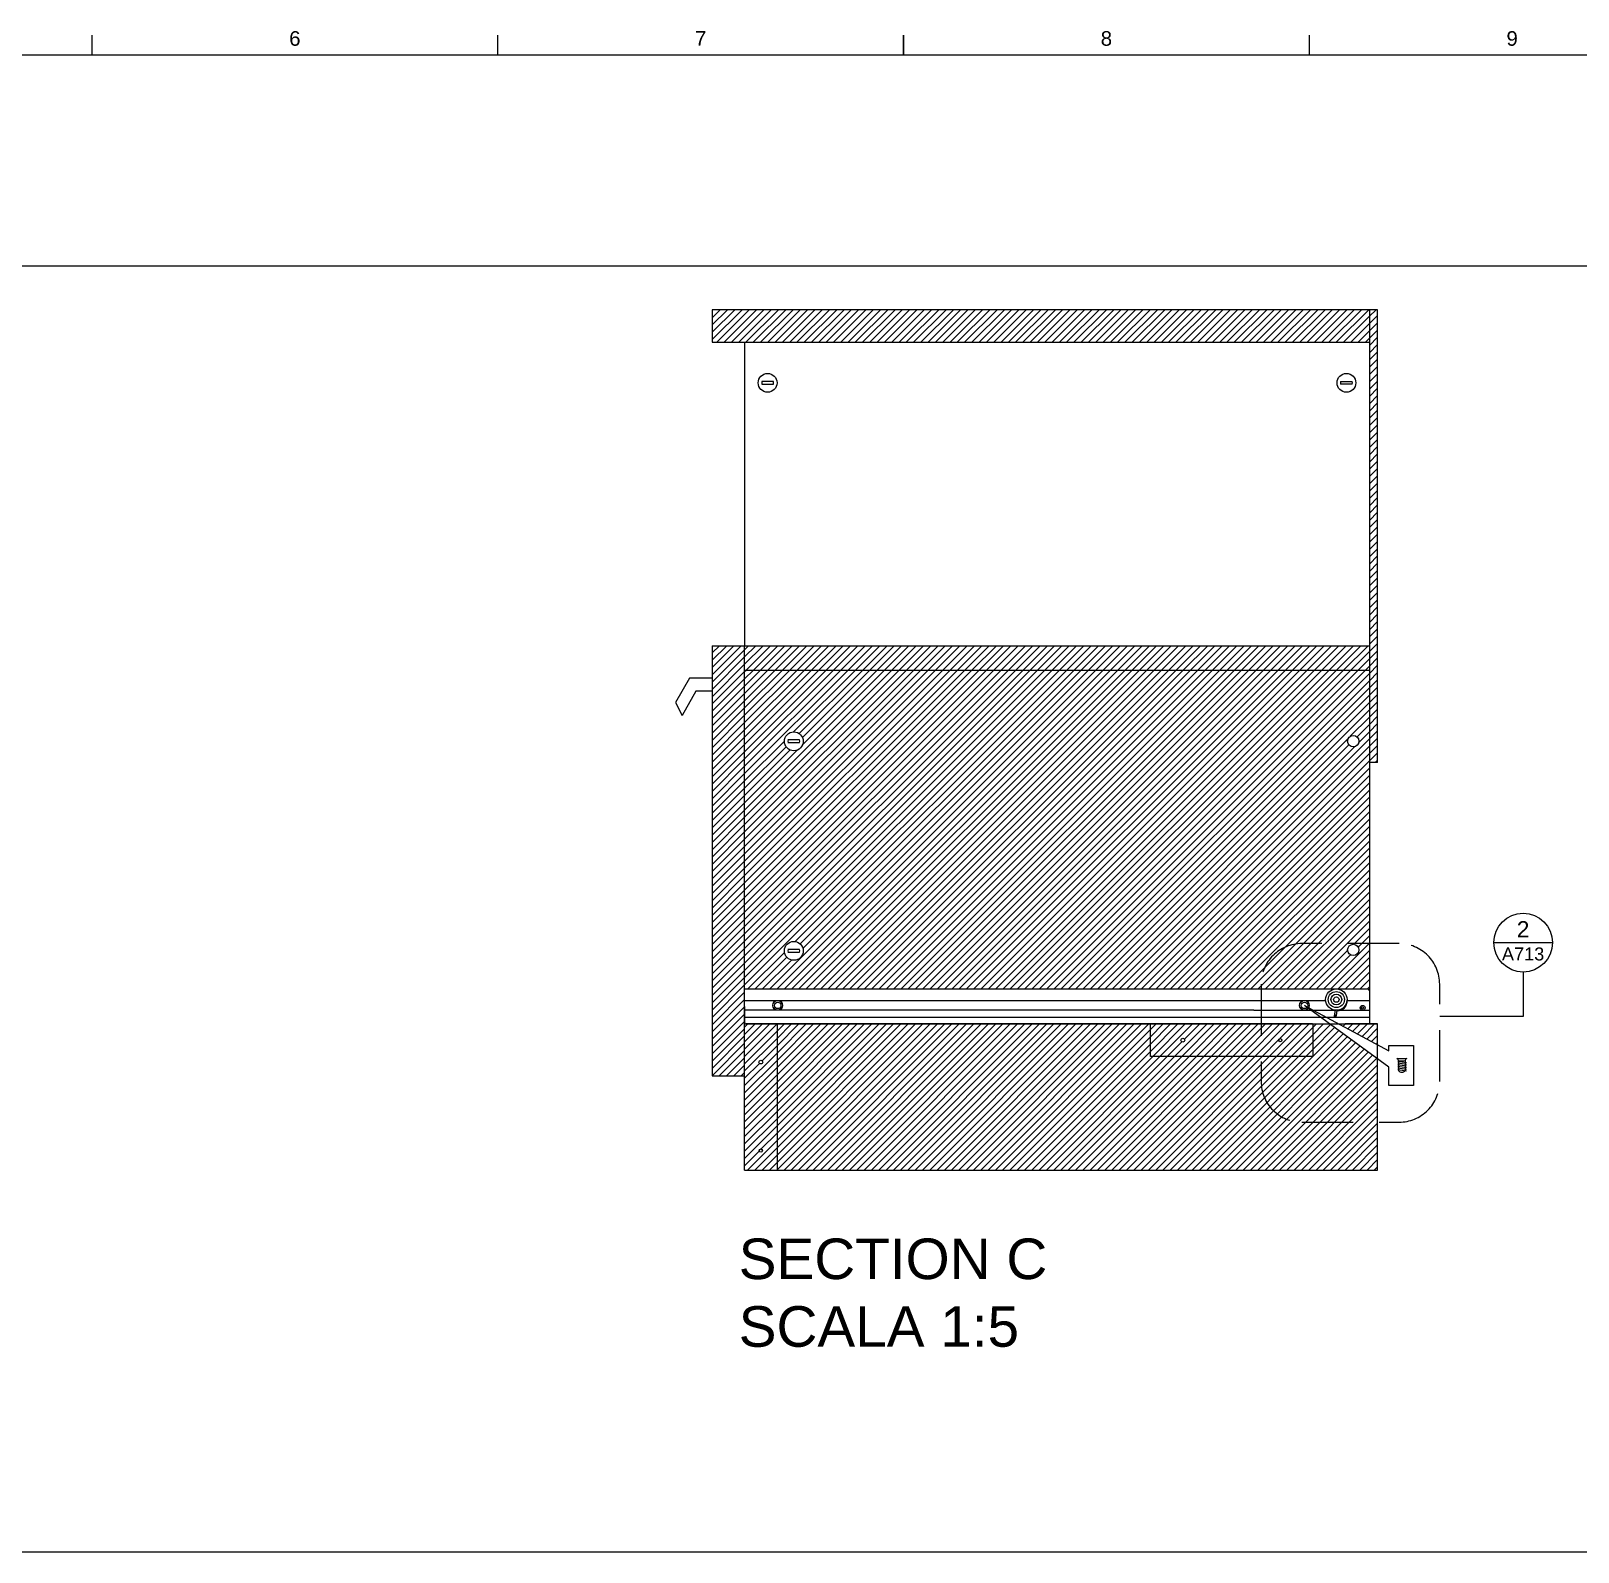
# Paper-space layout 'A713' of a CAD drawing. Header units: centimetres, sheet in millimetres. Extents: x 14 to 579, y 3 to 407.
# Drawn here: x 264.7 to 455.4, y 220 to 407.4 of the extents above; entities that cross this region are included whole.
import ezdxf
from ezdxf.enums import TextEntityAlignment as Align

# ---------------------------------------------------------------- set-up
doc = ezdxf.new("R2010")
doc.units = ezdxf.units.CM
doc.linetypes.add('DASHED', pattern=[19.05, 12.7, -6.35])
for name, color, linetype, lineweight in [('A-ANNO-SYMB', 3, 'Continuous', 18), ('A-ELEV-MBE', 8, 'Continuous', 9), ('A-SECT-MCUT1', 7, 'Continuous', 13), ('G-ANNO-TEXT', 3, 'Continuous', 18), ('G-ANNO-TTLB', 3, 'Continuous', 18)]:
    doc.layers.add(name, color=color, linetype=linetype, lineweight=lineweight)
doc.layers.add('G-ANNO-NPLT', color=2, linetype='Continuous', lineweight=18, plot=False)
doc.styles.add('ARIAL', font='arial.ttf')
doc.styles.get("Standard").update_dxf_attribs({"font": ''})
doc.styles.get('Standard').set_extended_font_data('@Microsoft YaHei')
pattern_1 = [(45, (33.5019, 692.8954), (-0.4490128, 0.4490128), [])]
pattern_2 = [(45, (-213.57305, 517.48616), (-0.4490128, 0.4490128), [])]

# ---------------------------------------------------------------- blocks, each defined once
blk = doc.blocks.new('666666')
at = {"layer": 'A-SECT-MCUT1'}
for p, q in [((1595.94, -2028.24), (1595.94, -2017.44)), ((1595.94, -2017.44), (1944.94, -2017.44)), ((1944.94, -2017.44), (1979.94, -2017.44)), ((1980.94, -2018.44), (1980.94, -2039.04)), ((1595.91, -2024.64), (1931.72, -2024.64)), ((1595.94, -2028.24), (1595.94, -2038.45)), ((1931.76, -2024.64), (1953.95, -2024.64)), ((1967.15, -2024.64), (1980.94, -2024.64)), ((1909.75, -2030.64), (1595.94, -2030.64)), ((1595.94, -2034.84), (1924.83, -2034.84)), ((1945.94, -2039.04), (1596.94, -2039.04)), ((1909.75, -2030.64), (1925.86, -2030.64)), ((1924.83, -2034.84), (1931.01, -2034.84)), ((1925.86, -2030.64), (1930.91, -2030.64)), ((1930.91, -2030.64), (1959.83, -2030.61)), ((1931.01, -2034.84), (1945.94, -2034.84)), ((1945.94, -2034.84), (1959.53, -2034.84)), ((1945.94, -2039.04), (1980.94, -2039.04)), ((1959.83, -2030.61), (1959.19, -2034.08)), ((1960.93, -2030.8), (1960.38, -2034.02)), ((1960.87, -2030.64), (1960.41, -2033.35)), ((1960.62, -2034.84), (1980.94, -2034.84)), ((1962.81, -2030.64), (1980.94, -2030.64))]:
    blk.add_line(p, q, dxfattribs=at)
for centre, radius in [((1960.53, -2024.04), 6.61), ((1960.53, -2024.04), 4.96), ((1960.53, -2024.04), 3.3), ((1616.36, -2027.64), 3), ((1616.36, -2027.64), 2), ((1940.88, -2027.64), 3), ((1940.88, -2027.64), 2), ((1960.53, -2024.04), 1.65), ((1976.73, -2029.14), 1.5), ((1976.73, -2029.14), 0.6)]:
    blk.add_circle(centre, radius, dxfattribs=at)
for centre, radius, start, end in [((1979.89, -2018.49), 1.06, 3.0023, 86.9977), ((1961.39, -2025.04), 5.78, 265.46876, 6.11471), ((1961.3, -2024.77), 5.84, 269.35049, 3.41794), ((1596.82, -2038.09), 0.948, 201.83548, 277.26214), ((1959.79, -2034.26), 0.633, 163.34927, 256.23032), ((1959.86, -2033.36), 0.552, 186.39985, 265.01004), ((1959.5, -2034.01), 0.875, 279.03997, 359.24486), ((1959.75, -2033.24), 0.67, 275.17606, 350.21731)]:
    blk.add_arc(centre, radius, start, end, dxfattribs=at)
blk = doc.blocks.new('DETAGLI')
at = {"layer": 'A-ANNO-SYMB', "linetype": 'Continuous'}
blk.add_line((486.66, 356.17), (504.76, 356.17), dxfattribs=at)
blk.add_circle((495.71, 356.17), 9.05, dxfattribs=at)
for tag, p in [('TAVOLA', (495.71, 362.76)), ('SEZIONE', (495.71, 354.67))]:
    blk.add_attdef(tag, text='', height=5, dxfattribs=at).set_placement(p, align=Align.TOP_CENTER)

psp = doc.layouts.new('A713')

# ---------------------------------------------------------------- hatches: boundary and pattern name
at = {"layer": 'A-ELEV-MBE'}
h = psp.add_hatch(dxfattribs=at)
h.set_pattern_fill('ANSI31', color=256, scale=0.2)
h.set_pattern_definition(pattern_2)
h.paths.add_polyline_path([(429.69, 373.09), (348.69, 373.09), (348.69, 369.09), (429.69, 369.09)])
h = psp.add_hatch(dxfattribs=at)
h.set_pattern_fill('ANSI31', color=256, scale=0.2)
h.set_pattern_definition(pattern_2)
h.paths.add_polyline_path([(430.69, 373.09), (429.69, 373.09), (429.69, 317.29), (430.69, 317.29)])
h = psp.add_hatch(dxfattribs=at)
h.set_pattern_fill('ANSI31', color=256, scale=0.2)
h.set_pattern_definition(pattern_2)
h.paths.add_polyline_path([(352.69, 331.69), (348.69, 331.69), (348.69, 327.69), (348.69, 278.69), (352.69, 278.69)])
h = psp.add_hatch(dxfattribs=at)
h.set_pattern_fill('ANSI31', color=256, scale=0.2)
h.set_pattern_definition(pattern_2)
h.paths.add_polyline_path([(429.69, 331.69), (352.69, 331.69), (352.69, 328.69), (429.69, 328.69)])
h = psp.add_hatch(dxfattribs=at)
h.set_pattern_fill('ANSI31', color=256, scale=0.2)
h.set_pattern_definition(pattern_2)
h.paths.add_polyline_path([(429.69, 328.69), (352.69, 328.69), (352.69, 289.41), (422.49, 289.41), (429.47, 289.41, -0.414214), (429.69, 289.21)])
h.paths.add_polyline_path([(357.59, 319.91, -1), (359.91, 319.91, -1)], flags=16)
h.paths.add_polyline_path([(359.47, 319.76), (358.03, 319.76, -0.090986), (358.03, 320.08), (359.47, 320.08, -0.096555)], flags=0)
h.paths.add_polyline_path([(359.91, 294.09, -1), (357.59, 294.09, -1)], flags=16)
h.paths.add_polyline_path([(359.47, 294.25, -0.096555), (359.47, 293.93), (358.03, 293.93, -0.090986), (358.03, 294.25)], flags=0)
h.paths.add_polyline_path([(426.99, 319.93, -1), (428.39, 319.93, -1)], flags=16)
h.paths.add_polyline_path([(428.39, 294.21, -1), (426.99, 294.21, -1)], flags=16)
h = psp.add_hatch(dxfattribs=at)
h.set_pattern_fill('ANSI31', color=256, scale=0.2)
h.set_pattern_definition(pattern_1)
h.paths.add_polyline_path([(356.69, 285.09), (352.69, 285.09), (352.69, 267.09), (356.69, 267.09)])
h.paths.add_polyline_path([(354.46, 280.39, -1), (354.92, 280.39, -1)], flags=16)
h.paths.add_polyline_path([(354.89, 269.49, -1), (354.49, 269.49, -1)], flags=16)
h = psp.add_hatch(dxfattribs=at)
h.set_pattern_fill('ANSI31', color=256, scale=0.2)
h.set_pattern_definition(pattern_1)
h.paths.add_polyline_path([(430.69, 280.76), (424.79, 285.09), (422.69, 285.09), (422.69, 281.09), (402.69, 281.09), (402.69, 285.09), (356.69, 285.09), (356.69, 267.09), (430.69, 267.09)])
h = psp.add_hatch(dxfattribs=at)
h.set_pattern_fill('ANSI31', color=256, scale=0.2)
h.set_pattern_definition(pattern_1)
h.paths.add_polyline_path([(422.69, 285.09), (402.69, 285.09), (402.69, 281.09), (422.69, 281.09)])
h.paths.add_polyline_path([(406.46, 283.09, -1), (406.92, 283.09, -1)], flags=16)
h.paths.add_polyline_path([(418.89, 283.09, -1), (418.49, 283.09, -1)], flags=16)
h = psp.add_hatch(dxfattribs=at)
h.set_pattern_fill('ANSI31', color=256, scale=0.2)
h.set_pattern_definition(pattern_1)
h.paths.add_polyline_path([(430.69, 285.09), (426.69, 285.09), (425.91, 285.09), (430.69, 282.52)], flags=17)

# ---------------------------------------------------------------- linework, layer by layer
at = {"layer": 'A-ANNO-SYMB'}
for p, q in [((448.62, 291.49), (448.62, 285.99)), ((448.62, 285.99), (438.34, 285.99))]:
    psp.add_line(p, q, dxfattribs=at)
at = {"layer": 'A-ANNO-SYMB', "linetype": 'DASHED', "ltscale": 0.5}
psp.add_lwpolyline([(421.34, 272.99), (433.34, 272.99, 0.414214), (438.34, 277.99), (438.34, 289.99, 0.414214), (433.34, 294.99), (421.34, 294.99, 0.414214), (416.34, 289.99), (416.34, 277.99, 0.414214)], format="xyb", close=True, dxfattribs=at)
at = {"layer": 'A-ELEV-MBE'}
for p, q in [((430.69, 373.09), (348.69, 373.09)), ((348.69, 373.09), (348.69, 369.09)), ((429.69, 373.09), (429.69, 285.09)), ((430.69, 317.29), (430.69, 373.09)), ((348.69, 369.09), (429.69, 369.09)), ((352.69, 369.09), (352.69, 331.69)), ((348.69, 331.69), (348.69, 278.69)), ((348.69, 331.69), (348.69, 327.69)), ((348.69, 331.69), (429.69, 331.69)), ((352.69, 267.09), (352.69, 331.69)), ((352.69, 328.69), (429.69, 328.69)), ((345.89, 327.69), (344.16, 324.69)), ((346.69, 326.09), (344.98, 323.09)), ((348.69, 327.69), (345.89, 327.69)), ((348.69, 326.09), (346.69, 326.09)), ((344.16, 324.69), (344.98, 323.09)), ((430.69, 317.29), (429.69, 317.29)), ((352.69, 285.09), (430.69, 285.09)), ((356.69, 285.09), (356.69, 267.09)), ((402.69, 281.09), (402.69, 285.09)), ((422.69, 285.09), (422.69, 281.09)), ((430.69, 285.09), (426.69, 285.09)), ((430.69, 267.09), (430.69, 285.09)), ((422.69, 281.09), (402.69, 281.09)), ((348.69, 278.69), (352.69, 278.69)), ((352.69, 267.09), (430.69, 267.09))]:
    psp.add_line(p, q, dxfattribs=at)
at = {"layer": 'A-SECT-MCUT1'}
for p, q in [((356.25, 364.25), (354.81, 364.25)), ((426.13, 364.25), (427.57, 364.25)), ((354.81, 363.93), (356.25, 363.93)), ((427.57, 363.93), (426.13, 363.93)), ((359.47, 320.08), (358.03, 320.08)), ((358.03, 319.76), (359.47, 319.76)), ((359.47, 294.25), (358.03, 294.25)), ((358.03, 293.93), (359.47, 293.93)), ((421.68, 287.37), (432.09, 281.76)), ((432.07, 279.75), (421.68, 287.37)), ((422.69, 285.09), (422.69, 285.09)), ((425.46, 285.93), (425.63, 285.93)), ((432.09, 281.76), (432.09, 282.45)), ((432.09, 282.45), (435.11, 282.45)), ((435.11, 282.45), (435.11, 277.49)), ((433.07, 280.85), (434.27, 280.85)), ((433.17, 280.49), (434.25, 280.32)), ((433.17, 280.29), (434.25, 280.12)), ((433.27, 280.59), (433.27, 279.33)), ((434.07, 280.59), (434.07, 279.33)), ((432.07, 277.49), (432.07, 279.75)), ((433.17, 280.09), (434.25, 279.92)), ((433.17, 279.89), (434.25, 279.72)), ((433.17, 279.69), (434.25, 279.52)), ((433.17, 279.49), (434.25, 279.32)), ((435.11, 277.49), (432.07, 277.49))]:
    psp.add_line(p, q, dxfattribs=at)
for centre, radius in [((355.53, 364.08), 1.16), ((426.85, 364.08), 1.16), ((358.75, 319.91), 1.16), ((427.69, 319.93), 0.7), ((358.75, 294.09), 1.16), ((427.69, 294.21), 0.7), ((406.69, 283.09), 0.23), ((418.69, 283.09), 0.2), ((354.69, 280.39), 0.23), ((354.69, 269.49), 0.2)]:
    psp.add_circle(centre, radius, dxfattribs=at)
for centre, radius, start, end in [((355.68, 364.09), 0.887, 169.6024, 190.3976), ((355.43, 364.09), 0.836, 348.9698, 11.0302), ((426.95, 364.09), 0.836, 168.9698, 191.0302), ((426.7, 364.09), 0.887, 349.6024, 10.3976), ((358.91, 319.92), 0.887, 169.6024, 190.3976), ((358.65, 319.92), 0.836, 348.9698, 11.0302), ((358.91, 294.09), 0.887, 169.6024, 190.3976), ((358.65, 294.09), 0.836, 348.9698, 11.0302), ((432.07, 279.87), 1.41, 30.8813, 44.2559), ((433.67, 282.61), 2.06, 258.7836, 281.2164), ((436.01, 279.31), 2.32, 138.3844, 146.4784), ((433.67, 279.69), 0.538, 221.9308, 318.0692)]:
    psp.add_arc(centre, radius, start, end, dxfattribs=at)
at = {"layer": 'G-ANNO-NPLT'}
psp.add_lwpolyline([(62.1, 378.49), (481.94, 378.49), (481.94, 220.02), (62.1, 220.02)], close=True, dxfattribs=at)
at = {"layer": 'G-ANNO-TTLB'}
psp.add_line((573.68, 404.44), (16.27, 404.44), dxfattribs=at)
at = {"layer": 'G-ANNO-TTLB', "const_width": 0.18, "flags": 128}
for points in [[(272.27, 406.94), (272.27, 404.44)], [(322.27, 406.94), (322.27, 404.44)], [(372.27, 406.94), (372.27, 404.44)], [(422.27, 406.94), (422.27, 404.44)]]:
    psp.add_lwpolyline(points, dxfattribs=at)

# ---------------------------------------------------------------- block references
at = {"layer": 'A-ANNO-SYMB'}
ref = psp.add_blockref('DETAGLI', (250.34, 152.64), dxfattribs=dict(at, xscale=0.4, yscale=0.4, zscale=0.4))
ref.add_attrib('SEZIONE', 'A713', dxfattribs={"linetype": 'Continuous', "height": 1.6, "style": 'ARIAL'}).set_placement((448.62, 294.51), align=Align.TOP_CENTER)
ref.add_attrib('TAVOLA', '2', dxfattribs={"linetype": 'Continuous', "height": 2, "style": 'ARIAL'}).set_placement((448.62, 297.75), align=Align.TOP_CENTER)
at = {"layer": 'A-SECT-MCUT1', "xscale": 0.2, "yscale": 0.2, "zscale": 0.2}
psp.add_blockref('666666', (33.5, 692.9), dxfattribs=at)

# ---------------------------------------------------------------- texts
at = {"layer": 'G-ANNO-TEXT', "style": 'ARIAL'}
for s, p in [('6', (297.27, 406.51)), ('7', (347.27, 406.51)), ('8', (397.27, 406.51)), ('9', (447.27, 406.51))]:
    psp.add_text(s, height=1.8, dxfattribs=at).set_placement(p, align=Align.MIDDLE_CENTER)
at = {"layer": 'G-ANNO-TEXT', "insert": (351.96, 258.65), "char_height": 5, "attachment_point": 1}
psp.add_mtext_dynamic_manual_height_columns('{\\fArial|b0|i0|c134|p34;SECTION C \\PSCALA 1:5}', width=76.0455, gutter_width=1, heights=[0], dxfattribs=at)

doc.saveas('drawing.dxf')
